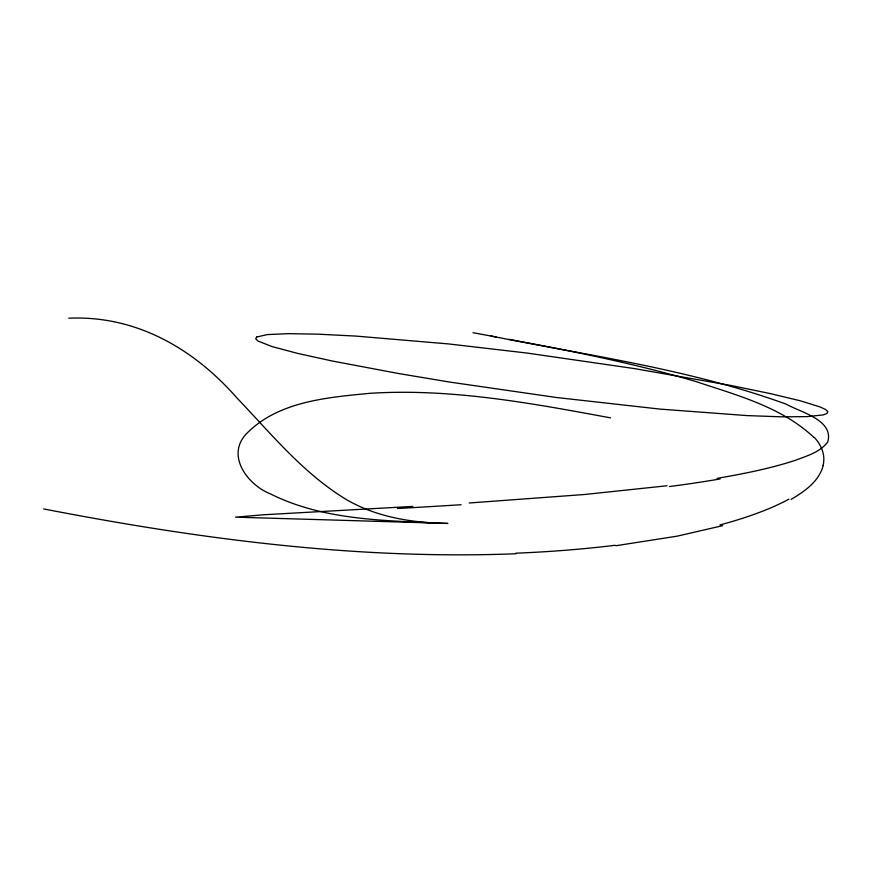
<?xml version="1.0" encoding="UTF-8"?>
<svg xmlns="http://www.w3.org/2000/svg" width="873" height="873" viewBox="0 0 873 873"><rect width="100%" height="100%" fill="white"/><g stroke="black" fill="none" stroke-linecap="round" stroke-linejoin="round"><path stroke-width="1.31" d="M823.195 465.549C819.06 481.427 804.491 491.521 791.102 499.378M722.658 525.666L677.306 536.131L615.825 545.745M717.082 478.382C743.512 473.777 769.964 468.637 795.51 460.278C806.903 455.881 820.096 452.258 827.713 442C834.304 420.044 800.137 412.089 786.147 404.155C691.001 369.497 589.919 355.769 491.019 336.029M667.037 485.759L584.572 494.5L469.205 502.99M412.809 506.416L263.493 514.775L235.601 517.165L447.882 523.429C413.104 522.927 377.671 517.525 347.105 499.978C303.608 473.984 271.394 433.968 236.812 397.815C193.468 348.458 135.981 315.251 68.76 318.198M515.888 553.755C357.264 559.942 199.066 539.034 43.65 508.926M434.765 522.949C379.308 520.472 321.089 519.271 270.401 493.878C248.096 485.115 225.921 456.219 245.88 434.35C277.374 401.416 326.928 397.477 369.737 393.33C450.795 388.147 531.231 403.184 610.565 417.861M472.991 332.711L496.028 336.945M509.003 339.357C571.793 351.121 634.627 363.386 695.923 381.566C736.976 395.229 781.662 407.014 813.909 437.449M720.116 478.95A328.685 56.909 -2.6 0 1 669.526 486.523M461.162 504.725A328.619 9.276 -3.9 0 1 397.433 508.512M615.181 545.276A329.721 85.718 -2.1 0 1 515.845 553.187M788.963 499.127A308.813 83.524 -1.8 0 1 719.974 524.924M814.356 437.417A329.71 91.949 -0.8 0 1 823.043 465.549M256.64 337.033L255.734 338.833L257.971 341.027L272.038 346.57L297.507 353.358L332.482 361.051L398.557 373.524L448.929 381.948L556.243 397.477L659.901 409.088L747.299 415.603L781.346 416.825L807.067 416.628L823.032 414.937L826.917 413.529L827.833 411.729L825.596 409.535L820.096 406.949L800.094 400.74L769.637 393.45L730.636 385.44L634.627 368.624L527.314 353.096L448.493 343.918L355.966 336.094L318.285 334.173L288.221 333.661L267.203 334.599L256.64 337.033"/></g></svg>
